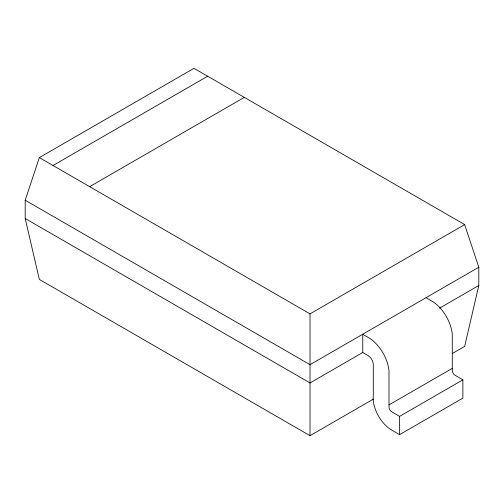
<?xml version="1.0" encoding="UTF-8"?>
<svg xmlns="http://www.w3.org/2000/svg" width="504" height="504" viewBox="0 0 504 504"><rect width="100%" height="100%" fill="white"/><g stroke="black" fill="none" stroke-linecap="round" stroke-linejoin="round"><path stroke-width="0.76" d="M362.76 352.491L362.76 334.221L370.793 339.028A29.887 17.256 60 0 1 388.987 370.534L389.012 407.068A3.906 2.255 60 0 0 391.381 411.566L399.584 416.38L462.874 379.84L462.874 398.11L399.584 434.65L391.772 430.145A26.34 15.208 60 0 1 373.313 395.123L373.313 364.669A7.459 4.309 60 0 0 368.04 355.534L362.76 352.491L310.017 382.939L25.2 218.503L25.2 200.233L39.343 157.601L193.983 68.317L464.656 224.595L478.8 267.227L478.8 285.497L464.656 346.399L452.397 353.48M426.056 297.675L434.089 302.482A29.887 17.256 60 0 1 452.283 333.995L452.302 370.528A3.906 2.255 60 0 0 454.677 375.026L462.874 379.84M53.027 165.501L207.667 76.217M89.668 186.656L244.308 97.373M39.343 157.601L310.017 313.872L464.656 224.595M478.8 267.227L310.017 364.669L25.2 200.233M439.582 308.139L478.8 285.497M25.2 218.503L39.343 279.405L310.017 435.683L373.376 399.105M389.132 404.825L452.428 368.285M399.584 416.38L399.584 434.65M310.017 313.872L310.017 435.683"/></g></svg>
